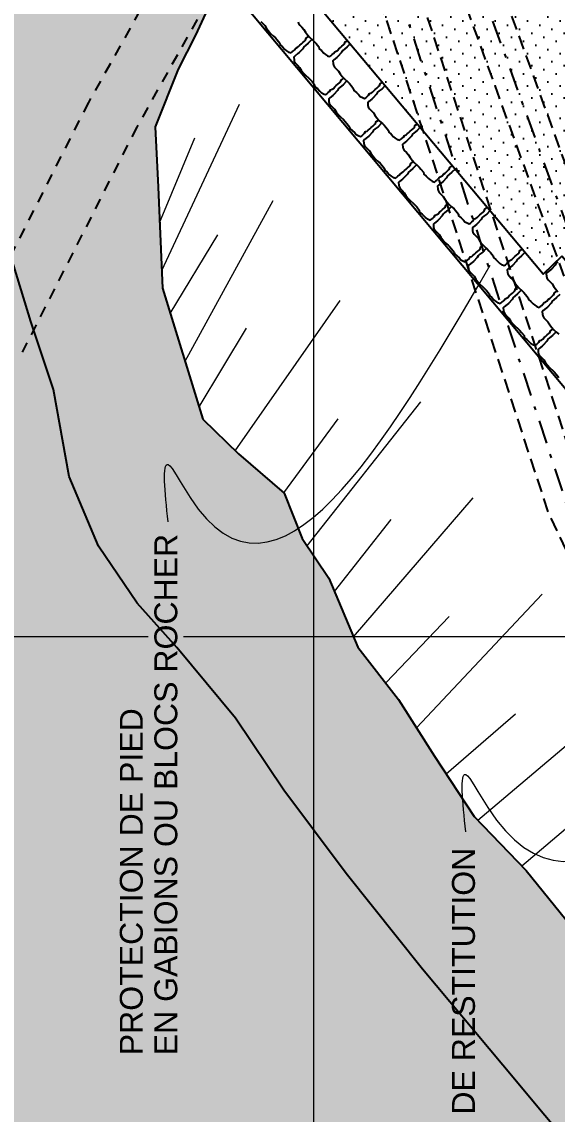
# Model space of a CAD drawing. Extents: x 62405 to 62842, y 108162 to 109685.
# Drawn here: x 62467.04 to 62481.64, y 108511.98 to 108541.75 of the extents above; entities that cross this region are included whole.
import ezdxf

# ---------------------------------------------------------------- set-up
doc = ezdxf.new("R2010")
doc.units = 0
doc.header["$LTSCALE"] = 0.999976
doc.header["$MEASUREMENT"] = 0
for name, pattern in [('DOT', [0.55, 0.3, -0.25]), ('TRATTEGGIATA2', [9.525, 6.35, -3.175]), ('TRATTOPUNTO2', [12.7, 6.35, -3.175, 0, -3.175])]:
    doc.linetypes.add(name, pattern=pattern)
doc.layers.add('0_Hatch', color=2, linetype='Continuous', lineweight=9)
for name, color, linetype in [('Bâti', 7, 'Continuous'), ('colore lago', 131, 'Continuous'), ('Conduite 1000', 170, 'Continuous'), ('coordinate', 2, 'Continuous'), ('curve livello 1m', 2, 'Continuous'), ('Limite fiume', 6, 'Continuous'), ('LIN018CO', 6, 'Continuous'), ('pendenze', 2, 'Continuous'), ('TalusHautBas', 7, 'Continuous')]:
    doc.layers.add(name, color=color, linetype=linetype)
doc.layers.add('Colori bordi', color=5, linetype='Continuous', plot=False)
doc.styles.add('ARIAL', font='arial.ttf')

msp = doc.modelspace()

# ---------------------------------------------------------------- hatches: boundary and pattern name
at = {"layer": '0_Hatch'}
h = msp.add_hatch(color=23, dxfattribs=at)
h.dxf.hatch_style = 1
h.paths.add_polyline_path([(62483.297, 108515.684), (62482.032, 108517.097), (62480.797, 108518.624), (62479.381, 108520.094), (62478.303, 108521.736), (62477.321, 108523.279), (62476.207, 108524.706), (62475.417, 108526.585), (62474.691, 108527.672), (62474.199, 108528.908), (62473.682, 108529.326), (62472.861, 108530.056), (62471.982, 108530.92), (62470.881, 108534.491), (62470.759, 108537.242), (62470.68, 108538.889), (62471.308, 108540.459), (62471.782, 108541.391), (62472.425, 108542.8), (62472.512, 108542.945), (62471.397, 108544.28), (62471.521, 108544.381), (62471.307, 108544.63), (62468.158, 108548.302), (62467.459, 108547.562), (62466.818, 108546.48), (62466.033, 108544.564), (62465.943, 108542.034), (62464.463, 108541.58), (62464.922, 108540.056), (62465.635, 108538.368), (62466.526, 108536.084), (62467.294, 108533.586), (62467.904, 108531.734), (62468.335, 108529.356), (62469.135, 108527.456), (62470.188, 108525.91), (62471.267, 108524.698), (62472.873, 108522.774), (62474.189, 108520.808), (62475.889, 108518.535), (62477.975, 108515.927), (62480.167, 108513.315), (62482.457, 108510.57), (62484.555, 108507.662), (62486.92, 108504.999), (62489.135, 108502.419), (62490.622, 108500.479), (62491.827, 108498.973), (62493.129, 108497.806), (62494.48, 108496.495), (62496.19, 108495.56), (62497.742, 108495.099), (62499.247, 108494.765), (62500.915, 108494.258), (62502.672, 108493.881), (62504.595, 108493.435), (62506.229, 108492.99), (62508.5, 108492.315), (62510.226, 108491.698), (62512.018, 108490.794), (62513.477, 108490.005), (62515.152, 108489.294), (62513.59, 108490.987), (62513.852, 108495.246), (62509.448, 108501.151), (62508.982, 108501.068), (62506.616, 108500.849), (62505.254, 108500.524), (62503.455, 108500.237), (62501.638, 108500.05), (62499.811, 108499.923), (62498.418, 108499.75), (62497.259, 108500.191), (62496.031, 108500.762), (62495.132, 108501.512), (62493.506, 108503.289), (62492.119, 108504.715), (62490.787, 108506.486), (62489.29, 108508.763), (62487.365, 108510.725), (62486.104, 108512.363), (62484.545, 108514.141)])
at = {"layer": 'colore lago', "ltscale": 2.5}
msp.add_hatch(color=256, dxfattribs=at).paths.add_polyline_path([(62418.386, 108536.339), (62418.985, 108535.375), (62423.804, 108527.74), (62427.401, 108522.066), (62428.917, 108522.33), (62431.999, 108520.483), (62435.209, 108517.103), (62435.248, 108508.375), (62442.532, 108497.745), (62448.327, 108490.271), (62450.507, 108487.501), (62519.333, 108487.501), (62517.305, 108489.509), (62515.162, 108489.283), (62513.477, 108490.005), (62512.018, 108490.794), (62510.226, 108491.698), (62508.5, 108492.315), (62506.793, 108492.848), (62504.595, 108493.435), (62502.672, 108493.881), (62500.915, 108494.258), (62499.247, 108494.765), (62497.742, 108495.099), (62496.19, 108495.56), (62494.48, 108496.495), (62493.129, 108497.806), (62491.827, 108498.973), (62490.622, 108500.479), (62489.135, 108502.419), (62486.92, 108504.999), (62484.555, 108507.662), (62482.457, 108510.57), (62480.167, 108513.315), (62477.975, 108515.927), (62475.889, 108518.535), (62474.189, 108520.808), (62472.873, 108522.774), (62471.267, 108524.698), (62470.188, 108525.91), (62469.135, 108527.456), (62468.335, 108529.356), (62467.904, 108531.734), (62467.294, 108533.586), (62466.526, 108536.084), (62465.635, 108538.368), (62464.922, 108540.056), (62464.463, 108541.58), (62465.943, 108542.034), (62466.033, 108544.564), (62466.818, 108546.48), (62467.459, 108547.562), (62468.158, 108548.302), (62471.307, 108544.63), (62466.582, 108550.14), (62461.323, 108555.669), (62452.234, 108564.908), (62445.975, 108571.355), (62438.597, 108578.993), (62431.968, 108586.051), (62422.759, 108596.383), (62419.614, 108600.43), (62418.386, 108602.152)])
at = {"layer": 'Limite fiume', "linetype": 'Continuous'}
h = msp.add_hatch(dxfattribs=at)
h.set_pattern_fill('DOTS', color=256, scale=5, angle=-44.9999, style=0)
h.set_pattern_definition([(225.00005426, (0.10277, -0.05915), (0.1104857485, -0.33145619904), [0, -0.3125])])
h.paths.add_polyline_path([(62481.776, 108535.366), (62481.261, 108534.878), (62472.483, 108545.338), (62473.178, 108545.93), (62471.102, 108548.566), (62470.366, 108547.939), (62469.644, 108548.644), (62474.162, 108552.434), (62480.831, 108544.839), (62482.217, 108543.261), (62485.026, 108531.477)])

# ---------------------------------------------------------------- linework, layer by layer
at = {"layer": 'Bâti', "linetype": 'DOT'}
for p, q in [((62470.535, 108542.537), (62468.861, 108539.553)), ((62471.824, 108541.814), (62470.15, 108538.83)), ((62468.861, 108539.553), (62465.739, 108533.423)), ((62470.179, 108538.882), (62467.057, 108532.752))]:
    msp.add_line(p, q, dxfattribs=at)
at = {"layer": 'Colori bordi', "linetype": 'Continuous', "lineweight": 0, "flags": 128}
msp.add_lwpolyline([(62504.852, 108507.641), (62496.282, 108519.444), (62493.401, 108518.757), (62485.503, 108525.16), (62484.758, 108528.288), (62471.397, 108544.28), (62471.521, 108544.381), (62471.307, 108544.63), (62466.582, 108550.14), (62461.323, 108555.669), (62452.234, 108564.908), (62445.975, 108571.355), (62438.597, 108578.993)], dxfattribs=at)
at = {"layer": 'Conduite 1000', "linetype": 'TRATTEGGIATA2', "ltscale": 0.06, "flags": 128}
for points, elevation in [([(62462.951, 108569.266), (62468.482, 108563.313), (62474.066, 108557.787), (62475.014, 108556.513), (62475.806, 108554.754), (62477.042, 108551.158), (62484.673, 108530.139), (62485.796, 108527.96), (62486.539, 108527.03), (62496.147, 108515.461), (62498.015, 108513.188), (62499.314, 108511.67), (62499.508, 108511.447), (62501.86, 108508.75), (62502.044, 108508.532), (62503.096, 108507.296), (62503.169, 108507.21), (62506.669, 108502.962), (62510.917, 108497.796), (62515.172, 108492.623), (62520.198, 108486.553), (62525.225, 108480.482), (62530.361, 108474.313), (62535.499, 108468.144), (62540.212, 108462.497), (62544.926, 108456.851), (62565.713, 108432.084), (62567.128, 108430.36), (62568.411, 108428.898), (62569.163, 108427.961), (62570.114, 108426.834), (62570.457, 108426.45), (62575.082, 108420.662), (62582.399, 108411.97), (62582.754, 108410.872), (62581.736, 108410.542), (62581.445, 108411.441), (62574.254, 108419.984), (62569.64, 108425.759), (62569.306, 108426.133), (62568.337, 108427.281), (62567.592, 108428.209), (62566.312, 108429.667), (62564.89, 108431.401), (62544.106, 108456.164), (62539.391, 108461.812), (62534.677, 108467.459), (62529.539, 108473.629), (62524.402, 108479.799), (62519.374, 108485.87), (62514.347, 108491.942), (62510.09, 108497.117), (62505.844, 108502.281), (62502.347, 108506.525), (62502.28, 108506.604), (62501.229, 108507.839), (62501.048, 108508.052), (62498.701, 108510.744), (62498.504, 108510.971), (62497.195, 108512.501), (62495.322, 108514.78), (62485.71, 108526.354), (62484.894, 108527.375), (62483.691, 108529.709), (62476.034, 108550.802), (62474.81, 108554.36), (62474.086, 108555.967), (62473.256, 108557.084), (62467.714, 108562.568), (62462.167, 108568.537)], 279.04), ([(62463.405, 108565.574), (62465.133, 108563.791), (62469.02, 108559.793), (62472.915, 108555.789), (62473.768, 108554.683), (62474.27, 108553.501), (62475.053, 108551.212), (62475.959, 108548.424), (62476.864, 108545.64), (62482.403, 108528.776), (62483.598, 108526.257), (62484.158, 108525.609), (62494.437, 108513.44), (62495.976, 108511.575), (62496.99, 108510.456), (62498.469, 108508.942), (62499.969, 108507.403), (62500.142, 108507.214), (62501.341, 108505.952), (62503.051, 108503.871), (62504.767, 108501.782), (62509.889, 108495.622), (62515.014, 108489.461), (62518.195, 108485.622), (62525.264, 108477.098), (62530.391, 108470.978), (62534.032, 108466.633), (62535.529, 108464.845), (62535.642, 108464.708), (62536.737, 108463.404), (62545.242, 108453.253), (62545.418, 108453.044), (62561.204, 108434.247), (62563.166, 108431.887), (62565.561, 108428.98), (62566.396, 108428.011), (62567.418, 108426.731), (62568.805, 108425.067), (62572.623, 108420.422), (62576.608, 108415.646), (62580.658, 108410.792), (62581.152, 108409.337), (62580.139, 108408.993), (62579.709, 108410.26), (62575.787, 108414.96), (62571.799, 108419.739), (62567.981, 108424.384), (62566.589, 108426.054), (62565.572, 108427.328), (62564.743, 108428.291), (62562.342, 108431.205), (62560.383, 108433.561), (62544.599, 108452.356), (62544.422, 108452.566), (62535.917, 108462.716), (62534.82, 108464.023), (62534.706, 108464.161), (62533.211, 108465.946), (62529.571, 108470.291), (62524.442, 108476.413), (62517.372, 108484.939), (62514.19, 108488.777), (62509.066, 108494.938), (62503.943, 108501.1), (62502.224, 108503.191), (62500.538, 108505.243), (62499.359, 108506.485), (62499.192, 108506.668), (62497.703, 108508.194), (62496.211, 108509.723), (62495.167, 108510.875), (62493.616, 108512.754), (62483.344, 108524.914), (62482.694, 108525.668), (62481.407, 108528.378), (62475.846, 108545.308), (62474.941, 108548.093), (62474.037, 108550.874), (62473.27, 108553.119), (62472.836, 108554.139), (62472.105, 108555.087), (62468.252, 108559.048), (62464.365, 108563.045), (62462.637, 108564.829)], 277.833)]:
    msp.add_lwpolyline(points, close=True, dxfattribs=dict(at, elevation=elevation))
at = {"layer": 'Conduite 1000', "linetype": 'TRATTOPUNTO2', "ltscale": 0.1, "flags": 128}
for points, elevation in [([(62462.559, 108568.901), (62468.098, 108562.94), (62473.661, 108557.435), (62474.55, 108556.24), (62475.308, 108554.557), (62476.538, 108550.98), (62484.182, 108529.924), (62485.345, 108527.667), (62486.124, 108526.692), (62495.734, 108515.121), (62497.605, 108512.844), (62498.909, 108511.32), (62499.105, 108511.096), (62501.454, 108508.401), (62501.636, 108508.186), (62502.688, 108506.95), (62502.758, 108506.868), (62506.256, 108502.622), (62510.504, 108497.456), (62514.759, 108492.282), (62519.786, 108486.211), (62524.813, 108480.14), (62529.95, 108473.971), (62535.088, 108467.802), (62539.801, 108462.154), (62544.516, 108456.507), (62565.301, 108431.742), (62566.72, 108430.013), (62568.001, 108428.553), (62568.75, 108427.621), (62569.71, 108426.484), (62570.049, 108426.105), (62574.668, 108420.323), (62581.922, 108411.705), (62582.245, 108410.707)], 279.04), ([(62463.021, 108565.201), (62464.749, 108563.418), (62468.636, 108559.42), (62472.51, 108555.438), (62473.302, 108554.411), (62473.77, 108553.31), (62474.545, 108551.043), (62475.45, 108548.258), (62476.355, 108545.474), (62481.905, 108528.577), (62483.146, 108525.962), (62483.751, 108525.261), (62494.026, 108513.097), (62495.571, 108511.225), (62496.601, 108510.09), (62498.086, 108508.568), (62499.58, 108507.036), (62499.751, 108506.85), (62500.939, 108505.597), (62502.637, 108503.531), (62504.355, 108501.441), (62509.478, 108495.28), (62514.602, 108489.119), (62517.784, 108485.281), (62524.853, 108476.755), (62529.981, 108470.634), (62533.622, 108466.289), (62535.117, 108464.503), (62535.231, 108464.366), (62536.327, 108463.06), (62544.832, 108452.909), (62545.008, 108452.7), (62560.794, 108433.904), (62562.754, 108431.546), (62565.152, 108428.636), (62565.984, 108427.67), (62567.003, 108426.392), (62568.393, 108424.725), (62572.211, 108420.08), (62576.198, 108415.303), (62580.184, 108410.526), (62580.646, 108409.165)], 277.833)]:
    msp.add_lwpolyline(points, dxfattribs=dict(at, elevation=elevation))
at = {"layer": 'coordinate', "linetype": 'Continuous', "lineweight": 0}
for p, q in [((62475, 108685.001), (62475, 108487.501)), ((62460.316, 108525), (62470.487, 108525)), ((62471.457, 108525), (62561.886, 108525))]:
    msp.add_line(p, q, dxfattribs=at)
at = {"layer": 'curve livello 1m', "linetype": 'Continuous', "lineweight": 0, "flags": 128}
for points in [[(62470.859, 108534.975), (62472.978, 108539.504)], [(62470.802, 108536.276), (62471.759, 108538.586)], [(62471.495, 108532.501), (62473.901, 108536.884)], [(62471.093, 108533.804), (62472.387, 108535.942)], [(62472.861, 108530.056), (62475.729, 108534.152)], [(62471.877, 108531.261), (62473.171, 108533.399)], [(62474.825, 108527.473), (62477.93, 108531.391)], [(62474.193, 108528.913), (62475.671, 108530.93)], [(62476.087, 108524.991), (62479.356, 108528.774)], [(62475.569, 108526.224), (62477.118, 108528.186)], [(62477.812, 108522.508), (62481.234, 108526.153)], [(62476.968, 108523.731), (62478.695, 108525.539)], [(62479.477, 108519.994), (62483.297, 108523.221)], [(62478.62, 108521.254), (62480.512, 108522.888)], [(62480.677, 108518.748), (62482.587, 108520.362)]]:
    msp.add_lwpolyline(points, dxfattribs=at)
at = {"layer": 'Limite fiume', "linetype": 'Continuous'}
msp.add_line((62471.397, 108544.28), (62484.758, 108528.288), dxfattribs=at)
at = {"layer": 'Limite fiume', "linetype": 'Continuous', "flags": 128}
msp.add_lwpolyline([(62481.776, 108535.366), (62481.261, 108534.878), (62472.483, 108545.338), (62473.178, 108545.93), (62471.102, 108548.566), (62470.366, 108547.939), (62469.644, 108548.644), (62474.162, 108552.434), (62480.831, 108544.839), (62482.217, 108543.261), (62485.026, 108531.477)], close=True, dxfattribs=at)
at = {"layer": 'LIN018CO', "lineweight": 0}
for points in [[(62471.033, 108528.123), (62471.033, 108529.682), (62471.633, 108528.783), (62479.819, 108535.116)], [(62479.15, 108519.675), (62479.15, 108521.234), (62479.75, 108520.335), (62489.341, 108525.716)]]:
    msp.add_spline(points, degree=3, dxfattribs=at)
at = {"layer": 'pendenze', "linetype": 'Continuous', "flags": 128}
for points in [[(62473.558, 108541.762), (62473.613, 108541.706), (62473.669, 108541.65), (62473.715, 108541.573), (62473.769, 108541.503), (62473.827, 108541.436), (62473.911, 108541.364), (62473.963, 108541.312), (62474.007, 108541.261), (62474.079, 108541.171), (62474.087, 108541.122), (62474.153, 108541.069), (62474.219, 108541.002), (62474.26, 108540.962), (62474.317, 108540.928), (62474.317, 108540.928), (62474.335, 108540.923), (62474.378, 108540.906), (62474.409, 108540.926), (62474.429, 108540.943), (62474.449, 108540.96), (62474.484, 108540.991), (62474.513, 108541.037), (62474.555, 108541.052), (62474.59, 108541.076), (62474.63, 108541.117), (62474.669, 108541.152), (62474.712, 108541.189), (62474.756, 108541.227), (62474.783, 108541.251), (62474.798, 108541.305), (62474.837, 108541.332), (62474.868, 108541.359)], [(62474.58, 108541.754), (62474.588, 108541.713), (62474.622, 108541.659), (62474.677, 108541.603), (62474.732, 108541.547), (62474.778, 108541.47), (62474.833, 108541.4), (62474.891, 108541.333), (62474.975, 108541.26), (62475.026, 108541.209), (62475.071, 108541.158), (62475.142, 108541.067), (62475.15, 108541.019), (62475.217, 108540.966), (62475.282, 108540.899), (62475.324, 108540.859), (62475.381, 108540.825), (62475.381, 108540.825), (62475.399, 108540.82), (62475.442, 108540.803), (62475.473, 108540.823), (62475.493, 108540.84), (62475.512, 108540.857), (62475.548, 108540.888), (62475.577, 108540.934), (62475.618, 108540.949), (62475.653, 108540.973), (62475.693, 108541.014), (62475.733, 108541.048), (62475.776, 108541.086), (62475.819, 108541.124), (62475.847, 108541.148), (62475.862, 108541.202), (62475.901, 108541.229), (62475.918, 108541.244)], [(62474.959, 108541.274), (62474.942, 108541.262), (62474.855, 108541.172), (62474.777, 108541.111), (62474.733, 108541.073), (62474.704, 108541.02), (62474.604, 108540.912), (62474.572, 108540.885), (62474.49, 108540.82), (62474.462, 108540.789), (62474.468, 108540.718), (62474.476, 108540.677), (62474.51, 108540.623), (62474.565, 108540.567), (62474.62, 108540.511), (62474.667, 108540.434), (62474.721, 108540.364), (62474.779, 108540.297), (62474.863, 108540.225), (62474.915, 108540.173), (62474.959, 108540.122), (62475.03, 108540.032), (62475.038, 108539.983), (62475.105, 108539.93), (62475.17, 108539.863), (62475.212, 108539.823), (62475.269, 108539.789), (62475.269, 108539.789), (62475.287, 108539.784), (62475.33, 108539.767), (62475.361, 108539.787), (62475.381, 108539.804), (62475.4, 108539.821), (62475.436, 108539.852), (62475.465, 108539.898), (62475.507, 108539.913), (62475.541, 108539.937), (62475.581, 108539.978), (62475.621, 108540.013), (62475.664, 108540.05), (62475.707, 108540.088), (62475.735, 108540.112), (62475.75, 108540.166), (62475.789, 108540.193), (62475.82, 108540.22)], [(62475.997, 108541.15), (62475.918, 108541.069), (62475.84, 108541.007), (62475.797, 108540.97), (62475.767, 108540.916), (62475.667, 108540.809), (62475.636, 108540.781), (62475.554, 108540.717), (62475.526, 108540.686), (62475.532, 108540.615), (62475.54, 108540.574), (62475.573, 108540.52), (62475.628, 108540.464), (62475.684, 108540.408), (62475.73, 108540.331), (62475.784, 108540.261), (62475.843, 108540.194), (62475.926, 108540.121), (62475.978, 108540.07), (62476.023, 108540.019), (62476.094, 108539.928), (62476.102, 108539.88), (62476.168, 108539.827), (62476.234, 108539.76), (62476.275, 108539.72), (62476.332, 108539.686), (62476.332, 108539.686), (62476.35, 108539.681), (62476.393, 108539.663), (62476.424, 108539.684), (62476.444, 108539.701), (62476.464, 108539.718), (62476.499, 108539.749), (62476.528, 108539.795), (62476.57, 108539.81), (62476.605, 108539.834), (62476.645, 108539.875), (62476.684, 108539.909), (62476.728, 108539.947), (62476.771, 108539.985), (62476.798, 108540.009), (62476.813, 108540.063), (62476.852, 108540.09), (62476.872, 108540.107)], [(62475.911, 108540.135), (62475.894, 108540.123), (62475.806, 108540.033), (62475.728, 108539.972), (62475.685, 108539.934), (62475.655, 108539.881), (62475.555, 108539.773), (62475.524, 108539.746), (62475.442, 108539.681), (62475.414, 108539.65), (62475.42, 108539.579), (62475.428, 108539.538), (62475.461, 108539.484), (62475.516, 108539.428), (62475.572, 108539.372), (62475.618, 108539.295), (62475.672, 108539.225), (62475.731, 108539.158), (62475.814, 108539.086), (62475.866, 108539.034), (62475.911, 108538.983), (62475.982, 108538.893), (62475.99, 108538.844), (62476.056, 108538.791), (62476.122, 108538.724), (62476.163, 108538.684), (62476.22, 108538.65), (62476.22, 108538.65), (62476.238, 108538.645), (62476.282, 108538.628), (62476.313, 108538.648), (62476.332, 108538.665), (62476.352, 108538.682), (62476.387, 108538.713), (62476.416, 108538.759), (62476.458, 108538.774), (62476.493, 108538.798), (62476.533, 108538.839), (62476.572, 108538.873), (62476.616, 108538.911), (62476.659, 108538.949), (62476.686, 108538.973), (62476.701, 108539.027), (62476.74, 108539.054), (62476.771, 108539.081)], [(62476.951, 108540.013), (62476.87, 108539.929), (62476.792, 108539.868), (62476.748, 108539.831), (62476.719, 108539.777), (62476.619, 108539.67), (62476.587, 108539.642), (62476.505, 108539.578), (62476.477, 108539.547), (62476.483, 108539.476), (62476.492, 108539.435), (62476.525, 108539.381), (62476.58, 108539.325), (62476.635, 108539.269), (62476.682, 108539.192), (62476.736, 108539.122), (62476.794, 108539.055), (62476.878, 108538.982), (62476.93, 108538.931), (62476.974, 108538.879), (62477.046, 108538.789), (62477.053, 108538.741), (62477.12, 108538.688), (62477.185, 108538.621), (62477.227, 108538.581), (62477.284, 108538.547), (62477.284, 108538.547), (62477.302, 108538.542), (62477.345, 108538.524), (62477.376, 108538.544), (62477.396, 108538.562), (62477.415, 108538.579), (62477.451, 108538.61), (62477.48, 108538.656), (62477.522, 108538.671), (62477.557, 108538.695), (62477.596, 108538.736), (62477.636, 108538.77), (62477.679, 108538.808), (62477.722, 108538.846), (62477.75, 108538.87), (62477.765, 108538.924), (62477.804, 108538.951), (62477.826, 108538.971)], [(62476.862, 108538.996), (62476.846, 108538.984), (62476.758, 108538.894), (62476.68, 108538.833), (62476.636, 108538.795), (62476.607, 108538.741), (62476.507, 108538.634), (62476.475, 108538.606), (62476.393, 108538.542), (62476.365, 108538.511), (62476.371, 108538.44), (62476.38, 108538.399), (62476.413, 108538.345), (62476.468, 108538.289), (62476.523, 108538.233), (62476.57, 108538.156), (62476.624, 108538.086), (62476.682, 108538.019), (62476.766, 108537.946), (62476.818, 108537.895), (62476.862, 108537.844), (62476.934, 108537.754), (62476.941, 108537.705), (62477.008, 108537.652), (62477.073, 108537.585), (62477.115, 108537.545), (62477.172, 108537.511), (62477.172, 108537.511), (62477.19, 108537.506), (62477.233, 108537.489), (62477.264, 108537.509), (62477.284, 108537.526), (62477.303, 108537.543), (62477.339, 108537.574), (62477.368, 108537.62), (62477.41, 108537.635), (62477.445, 108537.659), (62477.485, 108537.7), (62477.524, 108537.734), (62477.567, 108537.772), (62477.61, 108537.81), (62477.638, 108537.834), (62477.653, 108537.888), (62477.692, 108537.915), (62477.723, 108537.942)], [(62477.905, 108538.877), (62477.822, 108538.79), (62477.743, 108538.729), (62477.7, 108538.692), (62477.67, 108538.638), (62477.57, 108538.531), (62477.539, 108538.503), (62477.457, 108538.439), (62477.429, 108538.408), (62477.435, 108538.337), (62477.443, 108538.296), (62477.476, 108538.242), (62477.532, 108538.186), (62477.587, 108538.13), (62477.633, 108538.053), (62477.688, 108537.983), (62477.746, 108537.916), (62477.829, 108537.843), (62477.881, 108537.792), (62477.926, 108537.74), (62477.997, 108537.65), (62478.005, 108537.602), (62478.071, 108537.549), (62478.137, 108537.482), (62478.179, 108537.442), (62478.235, 108537.408), (62478.235, 108537.408), (62478.254, 108537.403), (62478.297, 108537.385), (62478.328, 108537.405), (62478.347, 108537.423), (62478.367, 108537.44), (62478.402, 108537.47), (62478.432, 108537.517), (62478.473, 108537.532), (62478.508, 108537.556), (62478.548, 108537.597), (62478.587, 108537.631), (62478.631, 108537.669), (62478.674, 108537.707), (62478.702, 108537.731), (62478.716, 108537.785), (62478.755, 108537.812), (62478.78, 108537.834)], [(62477.814, 108537.857), (62477.797, 108537.845), (62477.71, 108537.755), (62477.631, 108537.694), (62477.588, 108537.656), (62477.558, 108537.602), (62477.459, 108537.495), (62477.427, 108537.467), (62477.345, 108537.403), (62477.317, 108537.372), (62477.323, 108537.301), (62477.331, 108537.26), (62477.364, 108537.206), (62477.42, 108537.15), (62477.475, 108537.094), (62477.521, 108537.017), (62477.576, 108536.947), (62477.634, 108536.88), (62477.717, 108536.807), (62477.769, 108536.756), (62477.814, 108536.705), (62477.885, 108536.615), (62477.893, 108536.566), (62477.96, 108536.513), (62478.025, 108536.446), (62478.067, 108536.406), (62478.123, 108536.372), (62478.123, 108536.372), (62478.142, 108536.367), (62478.185, 108536.35), (62478.216, 108536.37), (62478.235, 108536.387), (62478.255, 108536.404), (62478.291, 108536.435), (62478.32, 108536.481), (62478.361, 108536.496), (62478.396, 108536.52), (62478.436, 108536.561), (62478.475, 108536.595), (62478.519, 108536.633), (62478.562, 108536.671), (62478.59, 108536.695), (62478.605, 108536.749), (62478.643, 108536.776), (62478.674, 108536.803)], [(62478.859, 108537.74), (62478.773, 108537.651), (62478.695, 108537.59), (62478.652, 108537.553), (62478.622, 108537.499), (62478.522, 108537.392), (62478.491, 108537.364), (62478.408, 108537.3), (62478.38, 108537.269), (62478.387, 108537.198), (62478.395, 108537.157), (62478.428, 108537.102), (62478.483, 108537.047), (62478.539, 108536.991), (62478.585, 108536.914), (62478.639, 108536.844), (62478.697, 108536.777), (62478.781, 108536.704), (62478.833, 108536.653), (62478.877, 108536.601), (62478.949, 108536.511), (62478.956, 108536.463), (62479.023, 108536.41), (62479.089, 108536.343), (62479.13, 108536.303), (62479.187, 108536.269), (62479.187, 108536.269), (62479.205, 108536.264), (62479.248, 108536.246), (62479.279, 108536.266), (62479.299, 108536.284), (62479.319, 108536.301), (62479.354, 108536.331), (62479.383, 108536.378), (62479.425, 108536.393), (62479.46, 108536.417), (62479.5, 108536.458), (62479.539, 108536.492), (62479.582, 108536.53), (62479.626, 108536.568), (62479.653, 108536.592), (62479.668, 108536.646), (62479.707, 108536.673), (62479.735, 108536.697)], [(62478.766, 108536.718), (62478.749, 108536.706), (62478.661, 108536.616), (62478.583, 108536.554), (62478.54, 108536.517), (62478.51, 108536.463), (62478.41, 108536.356), (62478.379, 108536.328), (62478.296, 108536.264), (62478.268, 108536.233), (62478.275, 108536.162), (62478.283, 108536.121), (62478.316, 108536.067), (62478.371, 108536.011), (62478.427, 108535.955), (62478.473, 108535.878), (62478.527, 108535.808), (62478.585, 108535.741), (62478.669, 108535.668), (62478.721, 108535.617), (62478.765, 108535.566), (62478.837, 108535.476), (62478.845, 108535.427), (62478.911, 108535.374), (62478.977, 108535.307), (62479.018, 108535.267), (62479.075, 108535.233), (62479.075, 108535.233), (62479.093, 108535.228), (62479.136, 108535.211), (62479.167, 108535.231), (62479.187, 108535.248), (62479.207, 108535.265), (62479.242, 108535.296), (62479.271, 108535.342), (62479.313, 108535.357), (62479.348, 108535.381), (62479.388, 108535.422), (62479.427, 108535.456), (62479.47, 108535.494), (62479.514, 108535.532), (62479.541, 108535.556), (62479.556, 108535.61), (62479.595, 108535.637), (62479.626, 108535.664)], [(62479.813, 108536.603), (62479.812, 108536.602), (62479.725, 108536.512), (62479.646, 108536.451), (62479.603, 108536.414), (62479.574, 108536.36), (62479.474, 108536.253), (62479.442, 108536.225), (62479.36, 108536.161), (62479.332, 108536.129), (62479.338, 108536.059), (62479.346, 108536.018), (62479.38, 108535.963), (62479.435, 108535.908), (62479.49, 108535.852), (62479.536, 108535.775), (62479.591, 108535.705), (62479.649, 108535.638), (62479.733, 108535.565), (62479.784, 108535.514), (62479.829, 108535.462), (62479.9, 108535.372), (62479.908, 108535.324), (62479.975, 108535.271), (62480.04, 108535.204), (62480.082, 108535.164), (62480.139, 108535.13), (62480.139, 108535.13), (62480.157, 108535.125), (62480.2, 108535.107), (62480.231, 108535.127), (62480.251, 108535.145), (62480.27, 108535.162), (62480.306, 108535.192), (62480.335, 108535.238), (62480.376, 108535.254), (62480.411, 108535.277), (62480.451, 108535.319), (62480.491, 108535.353), (62480.534, 108535.391), (62480.577, 108535.429), (62480.605, 108535.453), (62480.62, 108535.507), (62480.659, 108535.534), (62480.689, 108535.56)], [(62479.717, 108535.579), (62479.7, 108535.567), (62479.613, 108535.477), (62479.535, 108535.415), (62479.491, 108535.378), (62479.462, 108535.324), (62479.362, 108535.217), (62479.33, 108535.189), (62479.248, 108535.125), (62479.22, 108535.094), (62479.226, 108535.023), (62479.234, 108534.982), (62479.268, 108534.928), (62479.323, 108534.872), (62479.378, 108534.816), (62479.425, 108534.739), (62479.479, 108534.669), (62479.537, 108534.602), (62479.621, 108534.529), (62479.673, 108534.478), (62479.717, 108534.427), (62479.788, 108534.337), (62479.796, 108534.288), (62479.863, 108534.235), (62479.928, 108534.168), (62479.97, 108534.128), (62480.027, 108534.094), (62480.027, 108534.094), (62480.045, 108534.089), (62480.088, 108534.072), (62480.119, 108534.092), (62480.139, 108534.109), (62480.158, 108534.126), (62480.194, 108534.157), (62480.223, 108534.203), (62480.265, 108534.218), (62480.299, 108534.242), (62480.339, 108534.283), (62480.379, 108534.317), (62480.422, 108534.355), (62480.465, 108534.393), (62480.493, 108534.417), (62480.508, 108534.471), (62480.547, 108534.498), (62480.578, 108534.525)], [(62480.768, 108535.466), (62480.764, 108535.463), (62480.676, 108535.373), (62480.598, 108535.312), (62480.555, 108535.275), (62480.525, 108535.221), (62480.425, 108535.114), (62480.394, 108535.086), (62480.312, 108535.022), (62480.284, 108534.99), (62480.29, 108534.92), (62480.298, 108534.879), (62480.331, 108534.824), (62480.386, 108534.769), (62480.442, 108534.713), (62480.488, 108534.636), (62480.542, 108534.566), (62480.601, 108534.499), (62480.684, 108534.426), (62480.736, 108534.375), (62480.781, 108534.323), (62480.852, 108534.233), (62480.86, 108534.185), (62480.926, 108534.132), (62480.992, 108534.065), (62481.033, 108534.025), (62481.09, 108533.991), (62481.09, 108533.991), (62481.108, 108533.986), (62481.151, 108533.968), (62481.182, 108533.988), (62481.202, 108534.006), (62481.222, 108534.023), (62481.257, 108534.053), (62481.286, 108534.099), (62481.328, 108534.115), (62481.363, 108534.138), (62481.403, 108534.18), (62481.442, 108534.214), (62481.486, 108534.252), (62481.529, 108534.29), (62481.556, 108534.314), (62481.571, 108534.368), (62481.61, 108534.395), (62481.641, 108534.422)], [(62481.662, 108535.209), (62481.618, 108535.172), (62481.589, 108535.118), (62481.489, 108535.011), (62481.457, 108534.983), (62481.375, 108534.919), (62481.347, 108534.887), (62481.353, 108534.817), (62481.361, 108534.775), (62481.395, 108534.721), (62481.45, 108534.666), (62481.505, 108534.61), (62481.552, 108534.533), (62481.606, 108534.463), (62481.664, 108534.396)], [(62480.669, 108534.44), (62480.652, 108534.428), (62480.564, 108534.338), (62480.486, 108534.276), (62480.443, 108534.239), (62480.413, 108534.185), (62480.313, 108534.078), (62480.282, 108534.05), (62480.2, 108533.986), (62480.172, 108533.955), (62480.178, 108533.884), (62480.186, 108533.843), (62480.219, 108533.789), (62480.274, 108533.733), (62480.33, 108533.677), (62480.376, 108533.6), (62480.43, 108533.53), (62480.489, 108533.463), (62480.572, 108533.39), (62480.624, 108533.339), (62480.669, 108533.288), (62480.74, 108533.198), (62480.748, 108533.149), (62480.814, 108533.096), (62480.88, 108533.029), (62480.921, 108532.989), (62480.978, 108532.955), (62480.978, 108532.955), (62480.996, 108532.95), (62481.04, 108532.933), (62481.071, 108532.953), (62481.09, 108532.97), (62481.11, 108532.987), (62481.145, 108533.018), (62481.174, 108533.064), (62481.216, 108533.079), (62481.251, 108533.103), (62481.291, 108533.144), (62481.33, 108533.178), (62481.374, 108533.216), (62481.417, 108533.254), (62481.444, 108533.278), (62481.459, 108533.332), (62481.498, 108533.359), (62481.529, 108533.386)], [(62481.716, 108534.324), (62481.628, 108534.234), (62481.55, 108534.173), (62481.506, 108534.136), (62481.477, 108534.082), (62481.377, 108533.975), (62481.345, 108533.947), (62481.263, 108533.883), (62481.235, 108533.851), (62481.241, 108533.781), (62481.25, 108533.74), (62481.283, 108533.685), (62481.338, 108533.63), (62481.393, 108533.574), (62481.44, 108533.497), (62481.494, 108533.427), (62481.552, 108533.36), (62481.636, 108533.287), (62481.688, 108533.236)], [(62481.62, 108533.301), (62481.604, 108533.289), (62481.516, 108533.199), (62481.438, 108533.137), (62481.394, 108533.1), (62481.365, 108533.046), (62481.265, 108532.939), (62481.233, 108532.911), (62481.151, 108532.847), (62481.123, 108532.816), (62481.129, 108532.745), (62481.138, 108532.704), (62481.171, 108532.65), (62481.226, 108532.594), (62481.281, 108532.538), (62481.328, 108532.461), (62481.382, 108532.391), (62481.44, 108532.324), (62481.524, 108532.251), (62481.576, 108532.2), (62481.62, 108532.149), (62481.692, 108532.058)]]:
    msp.add_lwpolyline(points, dxfattribs=at)
at = {"layer": 'TalusHautBas', "linetype": 'Continuous', "flags": 128}
for points in [[(62472.512, 108542.945), (62472.425, 108542.8), (62471.782, 108541.391), (62471.308, 108540.459), (62470.68, 108538.889), (62470.759, 108537.242), (62470.881, 108534.491), (62471.982, 108530.92)], [(62470.68, 108538.889), (62470.759, 108537.242), (62470.881, 108534.491), (62471.982, 108530.92)], [(62499.247, 108494.765), (62497.742, 108495.099), (62496.19, 108495.56), (62494.48, 108496.495), (62493.129, 108497.806), (62491.827, 108498.973), (62490.622, 108500.479), (62489.135, 108502.419), (62486.92, 108504.999), (62484.555, 108507.662), (62482.457, 108510.57), (62480.167, 108513.315), (62477.975, 108515.927), (62475.889, 108518.535), (62474.189, 108520.808), (62472.873, 108522.774), (62471.267, 108524.698), (62470.188, 108525.91), (62469.135, 108527.456), (62468.335, 108529.356), (62467.904, 108531.734), (62467.294, 108533.586), (62466.526, 108536.084)], [(62471.982, 108530.92), (62472.957, 108529.975), (62474.199, 108528.908), (62474.691, 108527.672), (62475.417, 108526.585), (62476.207, 108524.706), (62477.321, 108523.279), (62478.303, 108521.736), (62479.381, 108520.094), (62480.797, 108518.624), (62482.032, 108517.097), (62483.297, 108515.684), (62484.545, 108514.141), (62486.104, 108512.363), (62487.365, 108510.725), (62489.29, 108508.763), (62490.787, 108506.486), (62492.119, 108504.715), (62493.506, 108503.289), (62495.132, 108501.512), (62496.031, 108500.762), (62497.259, 108500.191), (62498.418, 108499.75), (62499.811, 108499.923)]]:
    msp.add_lwpolyline(points, dxfattribs=at)

# ---------------------------------------------------------------- texts
at = {"layer": 'coordinate', "color": 1, "style": 'ARIAL'}
for s, p in [('EN GABIONS OU BLOCS ROCHER', (62471.284, 108513.583)), ('PROTECTION DE PIED', (62470.342, 108513.583)), ('OUVRAGE DE RESTITUTION', (62479.401, 108507.357))]:
    msp.add_text(s, height=0.625, rotation=90.0001, dxfattribs=at).set_placement(p)

doc.saveas('drawing.dxf')
